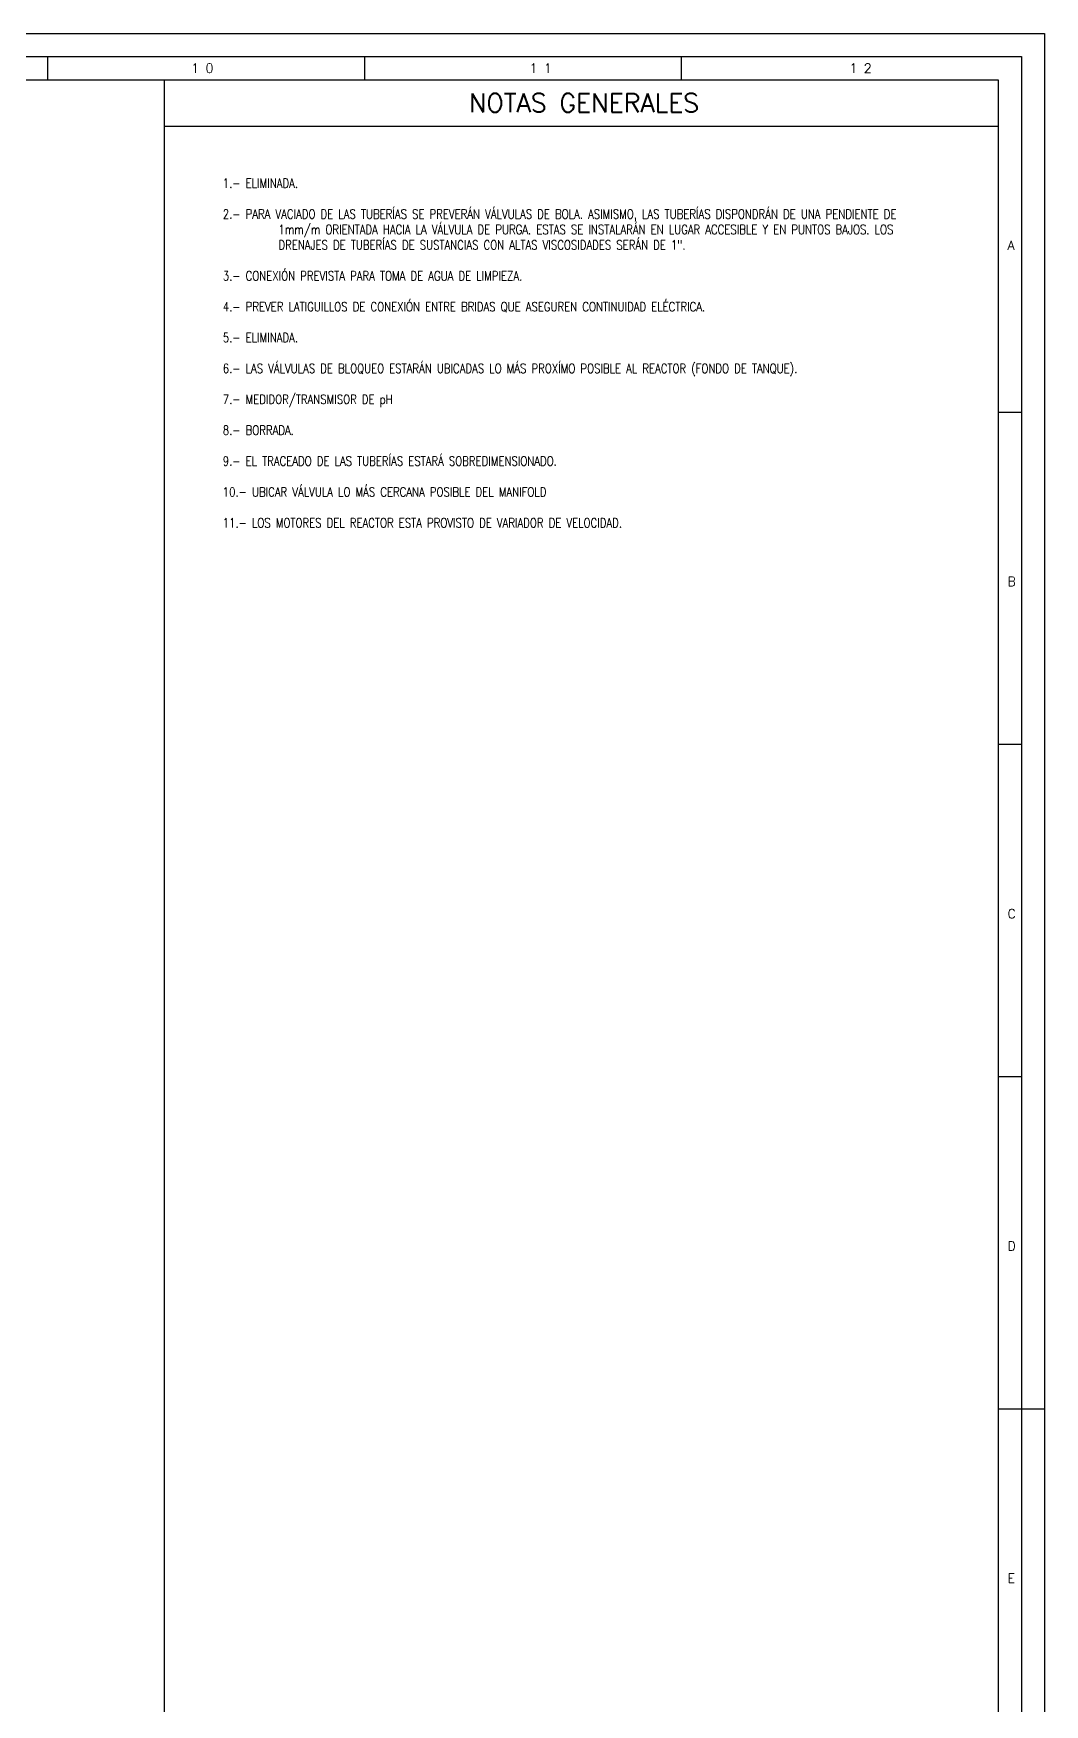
# Model space of a CAD drawing. Header units: millimetres. Extents: x 19 to 439, y 15 to 312.
# Drawn here: x 329.7 to 438.7, y 131.7 to 311.9 of the extents above; entities that cross this region are included whole.
import ezdxf
from ezdxf.enums import TextEntityAlignment as Align

# ---------------------------------------------------------------- set-up
doc = ezdxf.new("R2010")
doc.units = ezdxf.units.MM
for name, color, linetype in [('CAJETIN', 1, 'Continuous'), ('FORMATO', 7, 'Continuous'), ('TEX', 7, 'Continuous')]:
    doc.layers.add(name, color=color, linetype=linetype)
doc.styles.add('PY', font='ROMANS.shx')
doc.styles.add('PY1', font='ROMANS.shx', dxfattribs={"width": 0.8})

# ---------------------------------------------------------------- blocks, each defined once
blk = doc.blocks.new('MARCO-A1')
at = {"layer": 'FORMATO', "color": 5}
for p, q in [((625.75, 589), (625.75, 584)), ((694.17, 589), (694.17, 584)), ((762.58, 589), (762.58, 584)), ((831, 512.25), (836, 512.25)), ((831, 440.5), (836, 440.5)), ((831, 368.75), (836, 368.75)), ((831, 297), (836, 297))]:
    blk.add_line(p, q, dxfattribs=at)
at = {"layer": 'FORMATO', "color": 1, "linetype": 'Continuous'}
blk.add_line((836, 297), (841, 297), dxfattribs=at)
at = {"layer": 'FORMATO', "color": 1}
blk.add_lwpolyline([(0, 594), (841, 594), (841, 0), (0, 0)], close=True, dxfattribs=at)
at = {"layer": 'FORMATO', "color": 5}
blk.add_lwpolyline([(5, 589), (836, 589), (836, 5), (5, 5)], close=True, dxfattribs=at)
at = {"layer": 'FORMATO', "color": 8, "linetype": 'Continuous'}
blk.add_lwpolyline([(10, 584), (831, 584), (831, 10), (10, 10)], close=True, dxfattribs=at)
at = {"layer": 'FORMATO', "color": 1, "style": 'PY'}
for s, p in [('1 0', (656.77, 585.5)), ('1 1', (729.83, 585.5)), ('1 2', (798.88, 585.5)), ('A', (833, 547.25)), ('B', (833, 474.67)), ('C', (833, 402.92)), ('D', (833, 331.17)), ('E', (833, 259.42))]:
    blk.add_text(s, height=2, dxfattribs=at).set_placement(p)

msp = doc.modelspace()

# ---------------------------------------------------------------- linework, layer by layer
at = {"layer": 'CAJETIN', "color": 8, "linetype": 'Continuous'}
msp.add_line((343.84, 20.28), (343.84, 306.94), dxfattribs=at)
at = {"layer": 'CAJETIN', "color": 8}
msp.add_line((343.84, 301.94), (433.73, 301.94), dxfattribs=at)

# ---------------------------------------------------------------- block references
at = {"xscale": 0.499409123998651, "yscale": 0.499409123998651, "zscale": 0.499409123998651}
msp.add_blockref('MARCO-A1', (18.72, 15.28), dxfattribs=at)

# ---------------------------------------------------------------- texts
at = {"linetype": 'Continuous', "insert": (350.12, 296.28), "char_height": 0.99882, "width": 79.7114, "attachment_point": 1, "style": 'PY1'}
msp.add_mtext('1.- ELIMINADA.\\P\\P\\pi-6,l6;2.- PARA VACIADO DE LAS TUBERÍAS SE PREVERÁN VÁLVULAS DE BOLA. ASIMISMO, LAS TUBERÍAS DISPONDRÁN DE UNA PENDIENTE DE 1mm/m ORIENTADA HACIA LA VÁLVULA DE PURGA. ESTAS SE INSTALARÁN EN LUGAR ACCESIBLE Y EN PUNTOS BAJOS. LOS DRENAJES DE TUBERÍAS DE SUSTANCIAS CON ALTAS VISCOSIDADES SERÁN DE 1".\\P\\pi0,l0;\\P\\pi-6,l6;3.- CONEXIÓN PREVISTA PARA TOMA DE AGUA DE LIMPIEZA.\\P\\pi0,l0;\\P4.- PREVER LATIGUILLOS DE CONEXIÓN ENTRE BRIDAS QUE ASEGUREN CONTINUIDAD ELÉCTRICA.\\P \\P5.- ELIMINADA.\\P\\P6.- LAS VÁLVULAS DE BLOQUEO ESTARÁN UBICADAS LO MÁS PROXÍMO POSIBLE AL REACTOR (FONDO DE TANQUE).\\P\\P7.- MEDIDOR/TRANSMISOR DE pH\\P\\P8.- BORRADA.\\P\\P9.- EL TRACEADO DE LAS TUBERÍAS ESTARÁ SOBREDIMENSIONADO.\\P\\P10.- UBICAR VÁLVULA LO MÁS CERCANA POSIBLE DEL MANIFOLD\\P\\P11.- LOS MOTORES DEL REACTOR ESTA PROVISTO DE VARIADOR DE VELOCIDAD.', dxfattribs=at)
at = {"layer": 'TEX', "color": 8, "style": 'PY'}
msp.add_text('NOTAS GENERALES', height=1.9976, dxfattribs=at).set_placement((389.07, 303.44), align=Align.CENTER)

doc.saveas('drawing.dxf')
